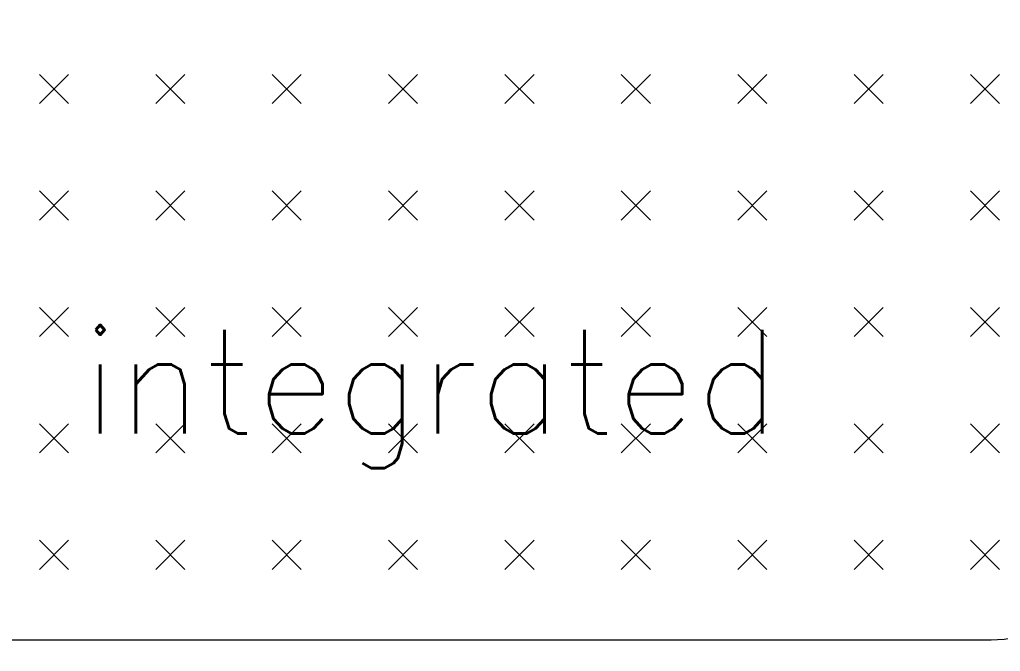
# Model space of a CAD drawing. Header units: millimetres. Extents: x 6676 to 14342, y 3639 to 5293.
# Drawn here: x 7039.96 to 7077.8, y 4699.04 to 4723.41 of the extents above; entities that cross this region are included whole.
import ezdxf

# ---------------------------------------------------------------- set-up
doc = ezdxf.new("R2010")
doc.units = ezdxf.units.MM
doc.layers.add('1 - bed panels', color=170, linetype='Continuous', lineweight=9)
doc.layers.add('A-dim-work', color=8, linetype='Continuous')
doc.styles.add('ENGLISH', font='romans.shx', dxfattribs={"height": 2})

# ---------------------------------------------------------------- blocks, each defined once
blk = doc.blocks.new('nhyv')
at = {"layer": '1 - bed panels', "true_color": 0xc2c2c2}
h = blk.add_hatch(dxfattribs=at)
h.set_pattern_fill('CROSS', color=9, scale=0.5, angle=135)
h.set_pattern_definition([(135, (-268.083, -3.452), (-4.490128, 4e-16), [1.5875, -4.7625]), (225, (-268.083, -2.3296), (-4e-16, -4.490128), [1.5875, -4.7625])])
edge = h.paths.add_edge_path()
edge.add_line((59.654, 1298.726), (139.654, 1298.726))
edge.add_arc((139.654, 1293.726), 5, 0, 90, ccw=False)
edge.add_line((144.654, 1293.726), (144.654, 1103.726))
edge.add_arc((139.654, 1103.726), 5, -90, 0, ccw=False)
edge.add_line((139.654, 1098.726), (59.654, 1098.726))
edge.add_arc((59.654, 1103.726), 5, 180, 270, ccw=False)
edge.add_line((54.654, 1103.726), (54.654, 1293.726))
edge.add_arc((59.654, 1293.726), 5, 90, 180, ccw=False)
edge = h.paths.add_edge_path(flags=16)
edge.add_line((134.654, 1290.726), (134.654, 1261.726))
edge.add_arc((131.654, 1261.726), 3, -90, 0, ccw=False)
edge.add_line((131.654, 1258.726), (67.654, 1258.726))
edge.add_arc((67.654, 1261.726), 3, 180, 270, ccw=False)
edge.add_line((64.654, 1261.726), (64.654, 1290.726))
edge.add_arc((67.654, 1290.726), 3, 90, 180, ccw=False)
edge.add_line((67.654, 1293.726), (131.654, 1293.726))
edge.add_arc((131.654, 1290.726), 3, 0, 90, ccw=False)
at = {"layer": '1 - bed panels', "color": 9, "true_color": 0xc2c2c2}
blk.add_lwpolyline([(59.654, 1298.726), (139.654, 1298.726, -0.414214), (144.654, 1293.726), (144.654, 1103.726, -0.414214), (139.654, 1098.726), (59.654, 1098.726, -0.414214), (54.654, 1103.726), (54.654, 1293.726, -0.414214)], format="xyb", close=True, dxfattribs=at)
blk = doc.blocks.new('det2')
at = {"layer": '1 - bed panels', "true_color": 0xc2c2c2}
h = blk.add_hatch(dxfattribs=at)
h.set_pattern_fill('LINE', color=9, scale=1.575, angle=-90)
h.set_pattern_definition([(270, (-7406.43, -5143.807), (5.000625, -2e-15), [])])
edge = h.paths.add_edge_path()
edge.add_arc((3.6604, 8.7615), 9.4954, 98.13188, 262.42821)
edge.add_line((2.4092, -0.6511), (2.3173, 18.1614))
edge = h.paths.add_edge_path()
edge.add_arc((-158.6989, -60.6017), 2, 360, 360.1896)
edge.add_line((-156.699, -60.5951), (-156.6989, -60.6017))

msp = doc.modelspace()

# ---------------------------------------------------------------- block references
msp.add_blockref('nhyv', (6937.794, 3600.752))
at = {"layer": 'A-dim-work', "xscale": 10, "yscale": 10, "zscale": 10}
msp.add_blockref('det2', (8242.848, 4669.852), dxfattribs=at)

# ---------------------------------------------------------------- texts
at = {"layer": 'A-dim-work', "color": 6, "lineweight": 40, "ltscale": 20, "insert": (6997.299, 4711.442), "char_height": 4, "attachment_point": 1, "style": 'ENGLISH'}
msp.add_mtext_dynamic_manual_height_columns('Wooden cabinet integrated into the wall\\PFormica F2770{\\Fromans|c204; }Sarum grey \\P{\\Fromans|c204; }', width=90.61171, gutter_width=1, heights=[0], dxfattribs=at)

doc.saveas('drawing.dxf')
